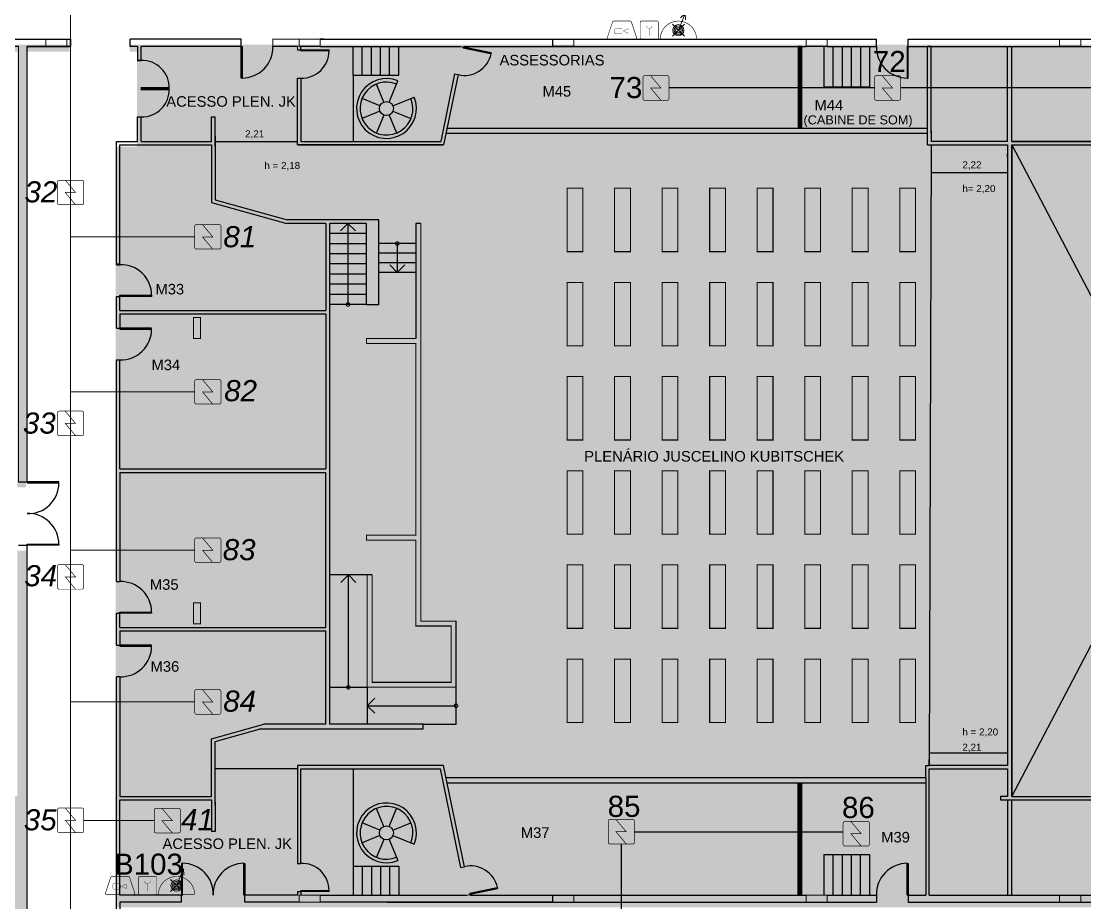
# Model space of a CAD drawing. Header units: metres. Extents: x -331 to 2982, y 362 to 2539.
# Drawn here: x 825.85 to 856.05, y 916.77 to 941.8 of the extents above; entities that cross this region are included whole.
import ezdxf
from ezdxf.enums import TextEntityAlignment as Align

# ---------------------------------------------------------------- set-up
doc = ezdxf.new("R2010")
doc.units = ezdxf.units.M
doc.layers.get('0').update_dxf_attribs({"color": 251})
for name, color, linetype in [('72_EGR_BASE_PRIMITIVE', 7, 'Continuous'), ('CX', 251, 'Continuous'), ('DET. FUMAÇA', 1, 'Continuous'), ('Div', 251, 'Continuous'), ('Pis', 251, 'Continuous')]:
    doc.layers.add(name, color=color, linetype=linetype)
doc.layers.add('_salas', color=251, linetype='Continuous', plot=False)
doc.styles.add('ARIAL', font='arial.ttf')
doc.styles.get("Standard").update_dxf_attribs({"font": 'arial.ttf', "height": 0.3})
doc.styles.add('X3G_ENTITY_14169943', font='arial.ttf', dxfattribs={"height": 0.6})
doc.styles.add('X3G_ENTITY_1416994B', font='arial.ttf', dxfattribs={"height": 0.6})
doc.styles.add('X3G_ENTITY_14169953', font='arial.ttf', dxfattribs={"height": 0.6})
doc.styles.add('X3G_ENTITY_1416995B', font='arial.ttf', dxfattribs={"height": 0.6})
doc.styles.add('X3G_ENTITY_14169963', font='arial.ttf', dxfattribs={"height": 0.6})
doc.styles.add('X3G_ENTITY_1416996B', font='arial.ttf', dxfattribs={"height": 0.6})
doc.styles.add('X3G_ENTITY_14169973', font='arial.ttf', dxfattribs={"height": 0.6})
doc.styles.add('X3G_ENTITY_1416997B', font='arial.ttf', dxfattribs={"height": 0.6})
doc.styles.add('X3G_ENTITY_14169983', font='arial.ttf', dxfattribs={"height": 0.6})
doc.styles.add('X3G_ENTITY_1416B6BA', font='arial.ttf', dxfattribs={"height": 0.6})
doc.styles.add('X3G_ENTITY_142075DD', font='arial.ttf', dxfattribs={"height": 0.3})
doc.styles.add('X3G_ENTITY_14210712', font='arial.ttf', dxfattribs={"height": 0.6})
doc.styles.add('X3G_ENTITY_1421074F', font='arial.ttf', dxfattribs={"height": 0.6})
doc.styles.add('X3G_ENTITY_142107DD', font='arial.ttf', dxfattribs={"height": 0.6})
doc.styles.add('X3G_ENTITY_142108A4', font='arial.ttf', dxfattribs={"height": 0.6})

# ---------------------------------------------------------------- blocks, each defined once
blk = doc.blocks.new('Detector de fumaça')
at = {"layer": 'DET. FUMAÇA', "linetype": 'Continuous', "lineweight": 15, "const_width": 0.0187}
blk.add_lwpolyline([(774.599, 539.816), (775.249, 539.816, -0.414214), (775.296, 539.769), (775.296, 539.167, -0.414214), (775.249, 539.12), (774.599, 539.12, -0.414214), (774.553, 539.167), (774.553, 539.769, -0.414214)], format="xyb", close=True, dxfattribs=at)
blk.add_lwpolyline([(774.773, 539.816), (775.064, 539.468), (774.773, 539.468), (775.064, 539.12)], dxfattribs=at)
blk = doc.blocks.new('WEW')
at = {"color": 1, "lineweight": 0, "true_color": 0xe60000}
for p, q in [((1781.244, 994.005), (1781.439, 994.482)), ((1781.439, 994.482), (1781.308, 994.36)), ((1781.439, 994.482), (1781.447, 994.302)), ((1781.075, 994.175), (1781.413, 993.836)), ((1781.413, 994.175), (1781.075, 993.836))]:
    blk.add_line(p, q, dxfattribs=at)
at = {"color": 1, "true_color": 0xe60000, "const_width": 0.0172}
for points in [[(1779.259, 993.747), (1780.023, 993.747, 0.511918), (1780.056, 993.793), (1779.907, 994.24, 0.322823), (1779.874, 994.263), (1779.408, 994.263, 0.322823), (1779.375, 994.24), (1779.226, 993.793, 0.511918)], [(1780.193, 994.263), (1780.641, 994.263, -0.414214), (1780.675, 994.229), (1780.675, 993.782, -0.414214), (1780.641, 993.747), (1780.193, 993.747, -0.414214), (1780.159, 993.782), (1780.159, 994.229, -0.414214)], [(1780.764, 993.748), (1781.724, 993.748, 0.435311), (1781.759, 993.784, 0.930949), (1780.73, 993.784, 0.435311)]]:
    blk.add_lwpolyline(points, format="xyb", close=True, dxfattribs=at)
at = {"color": 1, "true_color": 0xe60000, "const_width": 0.0086}
for points in [[(1779.463, 994.06), (1779.617, 994.06), (1779.652, 994.026), (1779.652, 993.936), (1779.617, 993.902), (1779.463, 993.902), (1779.428, 993.936), (1779.428, 994.026)], [(1779.832, 993.936), (1779.832, 994.026), (1779.802, 994.044), (1779.679, 993.981), (1779.802, 993.918)]]:
    blk.add_lwpolyline(points, close=True, dxfattribs=at)
for points in [[(1780.336, 994.135), (1780.338, 994.117), (1780.344, 994.099), (1780.351, 994.088), (1780.365, 994.073), (1780.373, 994.067), (1780.386, 994.06), (1780.397, 994.057), (1780.413, 994.055), (1780.421, 994.055), (1780.431, 994.056), (1780.45, 994.062), (1780.464, 994.07), (1780.477, 994.082), (1780.488, 994.096), (1780.494, 994.11), (1780.497, 994.122), (1780.498, 994.13), (1780.498, 994.136)], [(1780.417, 993.837), (1780.417, 994.055)]]:
    blk.add_lwpolyline(points, dxfattribs=at)
at = {"color": 1, "lineweight": 0, "true_color": 0xe60000}
for radius in [0.158, 0.119, 0.0774]:
    blk.add_circle((1781.244, 994.005), radius, dxfattribs=at)
blk = doc.blocks.new('porta .9')
at = {"layer": 'CX', "ltscale": 8}
blk.add_lwpolyline([(0, 0), (0.03, 0), (0.03, 0.9), (0, 0.9)], close=True, dxfattribs=at)
at = {"layer": 'CX', "color": 1, "ltscale": 8}
blk.add_arc((0.03, 0.0295), 0.8705, 358.05796, 90, dxfattribs=at)

msp = doc.modelspace()

# ---------------------------------------------------------------- hatches: boundary and pattern name
at = {"layer": '_salas', "transparency": 33554559}
h = msp.add_hatch(color=256, dxfattribs=at)
h.dxf.hatch_style = 1
h.paths.add_polyline_path([(875.371, 941.383), (874.471, 941.383), (874.471, 941.733), (874.371, 941.733), (874.371, 940.955), (870.171, 940.955), (870.171, 941.733), (869.871, 941.733), (869.871, 941.133), (828.921, 941.133), (828.921, 940.933), (829.131, 940.933), (829.131, 938.233), (828.531, 938.233), (828.531, 916.633), (875.371, 916.633)])
h = msp.add_hatch(color=256, dxfattribs=at)
h.dxf.hatch_style = 1
h.paths.add_polyline_path([(824.106, 940.936), (825.731, 940.936), (825.731, 928.568), (825.981, 928.568), (825.981, 940.936), (827.206, 940.936), (827.206, 941.136), (814.956, 941.136), (814.956, 940.036), (813.656, 940.036), (813.656, 941.136), (802.056, 941.136), (802.056, 940.036), (800.756, 940.036), (800.756, 936.436), (824.506, 936.436), (824.506, 936.636), (824.106, 936.636)])
h = msp.add_hatch(color=256, dxfattribs=at)
h.dxf.hatch_style = 1
h.paths.add_polyline_path([(870.156, 914.086), (825.981, 914.086), (825.981, 926.768), (825.731, 926.768), (825.731, 919.786), (819.706, 919.786), (819.706, 919.936), (819.506, 919.936), (819.506, 904.136), (819.706, 904.136), (819.706, 905.926), (875.356, 905.926), (875.356, 909.392), (874.131, 909.392), (874.131, 910.286), (874.481, 910.286), (874.481, 910.386), (870.931, 910.386), (870.931, 910.286), (871.281, 910.286), (871.281, 909.392), (870.156, 909.392)])

# ---------------------------------------------------------------- linework, layer by layer
at = {"lineweight": 0}
for p, q in [((837.909, 938.616), (851.589, 938.616)), ((837.939, 938.766), (851.589, 938.766)), ((837.909, 920.326), (851.539, 920.326)), ((837.939, 920.176), (851.539, 920.176))]:
    msp.add_line(p, q, dxfattribs=at)
msp.add_lwpolyline([(800.789, 940.186), (802.089, 940.186), (802.089, 941.286), (813.689, 941.286), (813.689, 940.186), (814.989, 940.186), (814.989, 941.286), (827.239, 941.286), (827.239, 941.086), (826.014, 941.086), (826.014, 928.718), (825.764, 928.718), (825.764, 941.086), (824.139, 941.086), (824.139, 936.786), (824.539, 936.786), (824.539, 936.586), (800.789, 936.586)], dxfattribs=at)
at = {"layer": '72_EGR_BASE_PRIMITIVE', "color": 142, "true_color": 0x0084b4}
for points in [[(850.072, 939.904, 0), (844.235, 939.904, 0)], [(858.149, 939.904, 0), (850.834, 939.904, 0)]]:
    msp.add_polyline3d(points, dxfattribs=at)
at = {"layer": '72_EGR_BASE_PRIMITIVE', "color": 251, "true_color": 0x5f5f5f}
msp.add_polyline3d([(831.349, 918.786, 0), (831.249, 918.786, 0)], dxfattribs=at)
at = {"layer": '72_EGR_BASE_PRIMITIVE', "color": 150, "true_color": 0x007fff}
for points in [[(843.252, 918.783, 0), (849.181, 918.783, 0)], [(842.89, 918.426, 0), (842.89, 915.723, 0)]]:
    msp.add_polyline3d(points, dxfattribs=at)
at = {"layer": 'CX', "ltscale": 8}
for points in [[(832.09, 941.086), (832.12, 941.086), (832.12, 940.186), (832.09, 940.186)], [(828.649, 933.986), (828.649, 934.016), (829.549, 934.016), (829.549, 933.986)], [(828.649, 933.086), (828.649, 933.056), (829.549, 933.056), (829.549, 933.086)], [(826.014, 928.718), (826.014, 928.688), (826.914, 928.688), (826.914, 928.718)], [(826.014, 926.918), (826.014, 926.948), (826.914, 926.948), (826.914, 926.918)], [(828.649, 924.986), (828.649, 925.016), (829.549, 925.016), (829.549, 924.986)], [(828.649, 924.086), (828.649, 924.056), (829.549, 924.056), (829.549, 924.086)], [(830.399, 916.986), (830.429, 916.986), (830.429, 917.886), (830.399, 917.886)], [(832.199, 916.986), (832.169, 916.986), (832.169, 917.886), (832.199, 917.886)], [(851.039, 916.986), (851.009, 916.986), (851.009, 917.886), (851.039, 917.886)]]:
    msp.add_lwpolyline(points, close=True, dxfattribs=at)
at = {"layer": 'CX', "color": 251, "ltscale": 8, "true_color": 0x606060}
for centre, start, end in [((832.12, 941.057), 270, 1.942), ((828.678, 934.016), 0, 91.942), ((828.678, 933.056), 268.058, 0), ((826.043, 928.688), 268.058, 0), ((826.043, 926.948), 0, 91.942), ((828.678, 925.016), 0, 91.942), ((828.678, 924.056), 268.058, 0), ((830.429, 917.016), 358.058, 90), ((832.169, 917.016), 90, 181.942), ((851.009, 917.016), 90, 181.942)]:
    msp.add_arc(centre, 0.871, start, end, dxfattribs=at)
at = {"layer": 'Div', "color": 150, "linetype": 'Continuous', "lineweight": 0}
for p, q in [((827.246, 916.07), (827.246, 942.91)), ((830.773, 935.676), (827.246, 935.676)), ((830.773, 931.274), (827.246, 931.274)), ((830.773, 926.778), (827.246, 926.778)), ((830.773, 922.469), (827.246, 922.469)), ((829.621, 919.1), (827.618, 919.1))]:
    msp.add_line(p, q, dxfattribs=at)
at = {"layer": 'Pis'}
for p, q in [((824.139, 941.286), (827.239, 941.286)), ((826.014, 928.718), (826.014, 941.086)), ((826.014, 941.086), (827.239, 941.086)), ((827.239, 941.286), (827.239, 941.086)), ((828.939, 941.086), (828.939, 941.286)), ((832.09, 941.286), (828.939, 941.286)), ((829.149, 941.086), (828.939, 941.086)), ((829.149, 941.086), (829.149, 940.687)), ((832.09, 941.086), (829.249, 941.086)), ((829.249, 940.687), (829.249, 941.086)), ((832.09, 941.086), (832.09, 941.286)), ((833.789, 940.986), (833.789, 941.086)), ((834.339, 941.286), (834.63, 941.286)), ((834.439, 941.286), (834.339, 941.286)), ((834.339, 941.286), (850.139, 941.286)), ((834.339, 941.086), (838.315, 941.086)), ((835.269, 940.266), (835.269, 941.086)), ((835.529, 940.266), (835.529, 941.086)), ((835.53, 941.286), (850.139, 941.286)), ((835.789, 940.266), (835.789, 941.086)), ((836.049, 940.266), (836.049, 941.086)), ((836.309, 940.266), (836.309, 941.086)), ((836.569, 940.266), (836.569, 941.086)), ((838.315, 941.086), (838.413, 941.066)), ((838.417, 941.086), (838.413, 941.066)), ((838.417, 941.086), (848.139, 941.086)), ((847.909, 941.086), (847.909, 938.766)), ((848.009, 941.086), (847.909, 941.086)), ((847.909, 941.086), (847.909, 938.766)), ((847.951, 941.086), (847.951, 938.766)), ((847.966, 941.086), (847.966, 938.766)), ((848.009, 941.086), (848.009, 938.766)), ((848.009, 938.766), (848.009, 941.086)), ((848.649, 939.936), (848.649, 941.086)), ((848.739, 941.086), (850.139, 941.086)), ((848.739, 941.086), (850.139, 941.086)), ((848.909, 939.936), (848.909, 941.086)), ((849.169, 939.936), (849.169, 941.086)), ((849.429, 939.936), (849.429, 941.086)), ((849.689, 939.936), (849.689, 941.086)), ((849.949, 939.936), (849.949, 941.086)), ((850.139, 941.086), (850.139, 941.286)), ((850.139, 941.086), (850.139, 941.286)), ((851.039, 941.286), (869.889, 941.286)), ((851.039, 941.086), (851.039, 941.286)), ((851.039, 941.086), (869.889, 941.086)), ((851.589, 938.616), (851.589, 941.086)), ((851.689, 941.086), (851.589, 941.086)), ((851.689, 938.616), (851.689, 941.086)), ((853.859, 938.386), (853.859, 941.086)), ((853.979, 938.386), (853.979, 941.086)), ((829.249, 940.687), (829.149, 940.687)), ((829.149, 940.687), (829.249, 940.687)), ((833.689, 940.986), (833.789, 940.986)), ((833.689, 938.286), (833.689, 940.186)), ((833.689, 938.286), (833.689, 940.186)), ((833.689, 940.186), (833.789, 940.186)), ((833.689, 940.186), (833.789, 940.186)), ((833.689, 940.186), (833.789, 940.186)), ((833.789, 940.186), (833.789, 938.386)), ((833.789, 940.186), (833.789, 938.386)), ((835.269, 940.266), (836.569, 940.266)), ((835.269, 940.266), (835.269, 938.386)), ((836.295, 939.505), (836.544, 940.105)), ((838.154, 940.303), (837.759, 938.386)), ((838.252, 940.282), (837.841, 938.286)), ((838.154, 940.303), (838.252, 940.282)), ((836.142, 939.505), (835.932, 940.013)), ((848.649, 939.936), (849.949, 939.936)), ((836.034, 939.397), (835.526, 939.607)), ((836.403, 939.397), (837.004, 939.645)), ((836.034, 939.243), (835.526, 939.033)), ((836.403, 939.243), (836.912, 939.033)), ((829.149, 938.386), (829.149, 939.086)), ((829.149, 939.086), (829.249, 939.086)), ((829.149, 938.386), (829.149, 939.086)), ((829.149, 939.086), (829.249, 939.086)), ((829.249, 938.386), (829.249, 939.086)), ((829.249, 938.386), (829.249, 939.086)), ((831.249, 939.086), (831.349, 939.086)), ((831.249, 938.386), (831.249, 939.086)), ((831.349, 938.236), (831.349, 939.086)), ((836.142, 939.135), (835.932, 938.627)), ((836.295, 939.135), (836.506, 938.627)), ((837.909, 938.616), (851.589, 938.616)), ((837.939, 938.766), (851.589, 938.766)), ((851.589, 938.286), (851.589, 938.616)), ((851.689, 938.686), (851.689, 938.386)), ((828.549, 938.386), (829.149, 938.386)), ((828.549, 934.886), (828.549, 938.386)), ((828.649, 938.286), (831.249, 938.286)), ((828.649, 934.886), (828.649, 938.286)), ((829.199, 938.286), (829.199, 938.286)), ((829.199, 938.286), (829.199, 938.286)), ((829.249, 938.386), (831.249, 938.386)), ((831.249, 938.286), (831.249, 936.648)), ((831.349, 938.536), (831.349, 936.724)), ((831.349, 938.386), (833.689, 938.386)), ((837.841, 938.286), (833.689, 938.286)), ((833.789, 938.286), (833.689, 938.286)), ((833.689, 938.286), (833.789, 938.286)), ((833.789, 938.386), (837.759, 938.386)), ((833.789, 938.286), (837.841, 938.286)), ((851.589, 938.286), (853.859, 938.286)), ((851.689, 938.286), (851.639, 920.666)), ((853.859, 938.386), (851.689, 938.386)), ((851.689, 938.286), (851.689, 938.286)), ((851.689, 938.286), (851.689, 937.504)), ((853.859, 938.286), (853.859, 920.666)), ((853.859, 938.286), (853.859, 938.286)), ((853.859, 938.286), (853.859, 920.666)), ((853.979, 938.386), (862.589, 938.386)), ((862.589, 938.386), (853.979, 938.386)), ((853.979, 938.286), (863.689, 919.786)), ((853.979, 919.786), (863.689, 938.286)), ((853.979, 938.286), (853.979, 919.786)), ((853.979, 919.786), (853.979, 938.286)), ((853.979, 938.286), (863.689, 938.286)), ((853.859, 937.936), (853.859, 938.036)), ((853.979, 937.716), (853.979, 920.356)), ((851.689, 937.504), (853.859, 937.504)), ((831.249, 936.648), (833.386, 936.056)), ((831.349, 936.724), (833.4, 936.156)), ((835.999, 936.156), (833.4, 936.156)), ((835.999, 933.756), (835.999, 936.156)), ((834.499, 936.056), (833.386, 936.056)), ((834.499, 936.056), (834.499, 933.586)), ((834.599, 936.056), (834.599, 921.836)), ((835.654, 936.056), (834.599, 936.056)), ((835.654, 936.056), (834.653, 936.056)), ((835.126, 936.056), (834.914, 935.844)), ((835.126, 936.056), (835.339, 935.844)), ((835.126, 936.056), (835.126, 933.756)), ((835.654, 933.756), (835.654, 936.056)), ((837.194, 936.056), (837.054, 936.056)), ((837.054, 936.056), (837.054, 932.786)), ((835.654, 935.769), (834.599, 935.769)), ((835.654, 935.481), (834.599, 935.481)), ((837.054, 935.486), (835.999, 935.486)), ((836.526, 935.486), (836.526, 934.666)), ((835.654, 935.194), (834.599, 935.194)), ((837.054, 935.213), (835.999, 935.213)), ((828.549, 934.886), (828.649, 934.886)), ((828.569, 934.906), (828.629, 934.906)), ((835.654, 934.906), (834.599, 934.906)), ((837.054, 934.939), (835.999, 934.939)), ((837.054, 934.666), (835.999, 934.666)), ((836.526, 934.666), (836.314, 934.878)), ((836.526, 934.666), (836.739, 934.878)), ((835.654, 934.619), (834.599, 934.619)), ((835.654, 934.331), (834.599, 934.331)), ((835.654, 934.044), (834.599, 934.044)), ((828.549, 933.536), (828.549, 933.986)), ((828.549, 933.986), (828.649, 933.986)), ((828.649, 933.586), (828.649, 933.986)), ((835.654, 933.756), (834.599, 933.756)), ((835.654, 933.756), (835.999, 933.756)), ((828.549, 933.086), (828.549, 933.536)), ((828.649, 933.586), (834.499, 933.586)), ((828.649, 933.486), (834.499, 933.486)), ((828.649, 933.486), (828.649, 933.086)), ((834.499, 933.486), (834.499, 929.086)), ((828.549, 933.086), (828.649, 933.086)), ((828.549, 929.036), (828.549, 932.186)), ((828.549, 932.186), (828.649, 932.186)), ((828.649, 929.086), (828.649, 932.186)), ((828.549, 925.886), (828.549, 929.036)), ((828.649, 929.086), (834.499, 929.086)), ((828.649, 928.986), (834.499, 928.986)), ((828.649, 928.986), (828.649, 925.886)), ((834.499, 924.586), (834.499, 928.986)), ((825.764, 928.718), (826.014, 928.718)), ((825.764, 926.918), (826.014, 926.918)), ((826.014, 913.036), (826.014, 926.918)), ((828.549, 925.886), (828.649, 925.886)), ((835.674, 926.076), (834.599, 926.076)), ((835.136, 926.076), (834.924, 925.864)), ((835.136, 922.886), (835.136, 926.076)), ((835.136, 926.076), (835.349, 925.864)), ((835.814, 926.076), (835.674, 926.076)), ((828.549, 924.536), (828.549, 924.986)), ((828.549, 924.986), (828.649, 924.986)), ((828.649, 924.586), (828.649, 924.986)), ((828.549, 924.086), (828.549, 924.536)), ((828.649, 924.586), (834.499, 924.586)), ((828.649, 924.486), (834.499, 924.486)), ((828.649, 924.486), (828.649, 924.086)), ((834.499, 921.836), (834.499, 924.486)), ((828.549, 924.086), (828.649, 924.086)), ((828.549, 919.586), (828.549, 923.186)), ((828.649, 923.186), (828.549, 923.186)), ((828.649, 923.186), (828.649, 919.786)), ((834.599, 922.886), (835.674, 922.886)), ((835.674, 922.886), (835.674, 921.836)), ((838.194, 921.836), (838.194, 922.886)), ((835.674, 922.361), (835.886, 922.573)), ((835.674, 922.361), (838.194, 922.361)), ((835.674, 922.361), (835.886, 922.149)), ((831.249, 921.424), (832.736, 921.836)), ((831.349, 921.348), (832.605, 921.696)), ((837.259, 921.696), (832.605, 921.696)), ((834.499, 921.836), (832.736, 921.836)), ((837.259, 921.836), (834.599, 921.836)), ((837.259, 921.696), (837.259, 921.836)), ((837.259, 921.836), (838.194, 921.836)), ((831.249, 919.786), (831.249, 921.424)), ((831.349, 919.536), (831.349, 921.348)), ((851.639, 920.666), (851.64, 921.029)), ((851.64, 921.029), (853.859, 921.029)), ((833.689, 920.566), (831.349, 920.566)), ((837.839, 920.666), (833.689, 920.666)), ((837.839, 920.666), (833.689, 920.666)), ((833.689, 920.666), (833.689, 917.886)), ((833.789, 917.886), (833.789, 920.566)), ((833.789, 920.566), (837.757, 920.566)), ((835.269, 920.566), (835.269, 916.986)), ((838.333, 917.77), (837.757, 920.566)), ((838.431, 917.79), (837.839, 920.666)), ((851.539, 920.326), (851.539, 920.666)), ((851.539, 920.666), (851.639, 920.666)), ((853.859, 920.666), (851.639, 920.666)), ((851.639, 920.566), (853.859, 920.566)), ((851.639, 920.326), (851.639, 920.566)), ((853.859, 920.566), (853.859, 919.786)), ((853.859, 920.566), (853.859, 919.786)), ((837.909, 920.326), (851.539, 920.326)), ((837.939, 920.176), (851.539, 920.176)), ((847.909, 916.986), (847.909, 920.176)), ((847.909, 916.986), (847.909, 920.176)), ((847.951, 916.986), (847.951, 920.176)), ((847.966, 916.986), (847.966, 920.176)), ((848.009, 916.986), (848.009, 920.176)), ((848.009, 920.176), (848.009, 916.986)), ((851.539, 920.326), (851.539, 916.986)), ((851.639, 916.986), (851.639, 920.326)), ((828.549, 916.786), (828.549, 919.586)), ((828.649, 919.786), (831.249, 919.786)), ((828.649, 916.986), (828.649, 919.686)), ((828.649, 919.686), (831.249, 919.686)), ((831.249, 919.686), (831.249, 918.786)), ((831.349, 919.636), (831.349, 918.786)), ((833.689, 919.786), (833.689, 917.886)), ((833.789, 917.886), (833.789, 919.686)), ((853.659, 919.786), (853.659, 919.686)), ((853.859, 919.786), (853.659, 919.786)), ((853.659, 919.786), (853.659, 919.686)), ((853.659, 919.686), (862.589, 919.686)), ((853.659, 919.686), (862.589, 919.686)), ((853.859, 919.686), (853.859, 916.986)), ((853.979, 919.786), (862.589, 919.786)), ((853.979, 916.986), (853.979, 919.686)), ((836.142, 918.937), (835.932, 919.445)), ((836.295, 918.937), (836.506, 919.445)), ((836.034, 918.829), (835.526, 919.039)), ((836.403, 918.829), (836.912, 919.039)), ((836.034, 918.676), (835.526, 918.465)), ((836.403, 918.676), (837.004, 918.427)), ((836.142, 918.568), (835.932, 918.059)), ((836.295, 918.568), (836.544, 917.967)), ((848.639, 918.136), (849.939, 918.136)), ((848.639, 918.136), (848.639, 916.986)), ((848.899, 918.136), (848.899, 916.986)), ((849.159, 918.136), (849.159, 916.986)), ((849.419, 918.136), (849.419, 916.986)), ((849.679, 918.136), (849.679, 916.986)), ((849.939, 918.136), (849.939, 916.986)), ((833.689, 917.886), (833.789, 917.886)), ((833.689, 917.886), (833.789, 917.886)), ((833.689, 917.886), (833.789, 917.886)), ((835.269, 917.806), (836.569, 917.806)), ((835.529, 917.806), (835.529, 916.986)), ((835.789, 917.806), (835.789, 916.986)), ((836.049, 917.806), (836.049, 916.986)), ((836.309, 917.806), (836.309, 916.986)), ((836.569, 917.806), (836.569, 916.986)), ((838.333, 917.77), (838.431, 917.79)), ((830.399, 916.986), (828.649, 916.986)), ((830.399, 916.786), (830.399, 916.986)), ((833.689, 916.986), (832.199, 916.986)), ((832.199, 916.786), (832.199, 916.986)), ((833.689, 917.086), (833.789, 917.086)), ((833.689, 917.086), (833.689, 916.986)), ((833.789, 917.086), (833.789, 916.986)), ((834.339, 916.986), (838.494, 916.986)), ((838.494, 916.986), (838.592, 917.006)), ((838.596, 916.986), (838.592, 917.006)), ((838.596, 916.986), (848.139, 916.986)), ((841.288, 916.986), (841.388, 916.986)), ((848.739, 916.986), (850.139, 916.986)), ((850.139, 916.986), (850.139, 916.786)), ((851.039, 916.986), (851.539, 916.986)), ((851.039, 916.986), (851.039, 916.786)), ((851.639, 916.986), (869.889, 916.986)), ((828.549, 916.411), (828.549, 916.786)), ((828.649, 916.786), (828.649, 916.411)), ((830.399, 916.786), (828.649, 916.786)), ((833.739, 916.786), (832.199, 916.786)), ((840.939, 916.786), (834.339, 916.786)), ((836.239, 916.786), (850.139, 916.786)), ((851.039, 916.786), (870.049, 916.786))]:
    msp.add_line(p, q, dxfattribs=at)
at = {"layer": 'Pis', "const_width": 0.03}
for points in [[(800.789, 940.186), (802.089, 940.186), (802.089, 941.286), (813.689, 941.286), (813.689, 940.186), (814.989, 940.186), (814.989, 941.286), (827.239, 941.286), (827.239, 941.086), (826.014, 941.086), (826.014, 928.718), (825.764, 928.718), (825.764, 941.086), (824.139, 941.086), (824.139, 936.786), (824.539, 936.786), (824.539, 936.586), (800.789, 936.586)], [(833.739, 941.286), (832.99, 941.286), (832.99, 941.086), (833.689, 941.086), (833.689, 940.986)], [(837.194, 936.056), (837.194, 924.766), (838.194, 924.766), (838.194, 922.886), (835.674, 922.886), (835.674, 926.076)], [(835.654, 932.646), (835.654, 932.786), (837.054, 932.786)], [(835.654, 932.646), (835.654, 932.646), (837.054, 932.646), (837.054, 927.206), (835.654, 927.206), (835.654, 927.066), (837.054, 927.066)], [(837.054, 927.066), (837.054, 924.626), (838.054, 924.626), (838.054, 923.026), (835.814, 923.026), (835.814, 926.076)]]:
    msp.add_lwpolyline(points, dxfattribs=at)
for points in [[(827.139, 941.086), (826.539, 941.086), (826.539, 941.286), (827.139, 941.286)], [(834.339, 941.086), (833.739, 941.086), (833.739, 941.286), (834.339, 941.286)], [(841.539, 941.086), (840.939, 941.086), (840.939, 941.286), (841.539, 941.286)], [(841.539, 941.086), (840.939, 941.086), (840.939, 941.286), (841.539, 941.286)], [(848.739, 941.086), (848.139, 941.086), (848.139, 941.286), (848.739, 941.286)], [(848.739, 941.086), (848.139, 941.086), (848.139, 941.286), (848.739, 941.286)], [(855.939, 941.086), (855.339, 941.086), (855.339, 941.286), (855.939, 941.286)], [(833.789, 940.956), (833.789, 940.986), (834.589, 940.986), (834.589, 940.956)], [(838.407, 941.037), (838.413, 941.066), (839.197, 940.905), (839.191, 940.875)], [(829.249, 939.917), (829.249, 939.887), (830.049, 939.887), (830.049, 939.917)], [(829.249, 939.856), (829.249, 939.886), (830.049, 939.886), (830.049, 939.856)], [(841.349, 935.256), (841.799, 935.256), (841.799, 937.056), (841.349, 937.056)], [(842.699, 935.256), (843.149, 935.256), (843.149, 937.056), (842.699, 937.056)], [(844.049, 935.256), (844.499, 935.256), (844.499, 937.056), (844.049, 937.056)], [(845.399, 935.256), (845.849, 935.256), (845.849, 937.056), (845.399, 937.056)], [(846.749, 935.256), (847.199, 935.256), (847.199, 937.056), (846.749, 937.056)], [(848.099, 935.256), (848.549, 935.256), (848.549, 937.056), (848.099, 937.056)], [(849.449, 935.256), (849.899, 935.256), (849.899, 937.056), (849.449, 937.056)], [(850.799, 935.256), (851.249, 935.256), (851.249, 937.056), (850.799, 937.056)], [(841.349, 932.582), (841.799, 932.582), (841.799, 934.382), (841.349, 934.382)], [(842.699, 932.582), (843.149, 932.582), (843.149, 934.382), (842.699, 934.382)], [(844.049, 932.582), (844.499, 932.582), (844.499, 934.382), (844.049, 934.382)], [(845.399, 932.582), (845.849, 932.582), (845.849, 934.382), (845.399, 934.382)], [(846.749, 932.582), (847.199, 932.582), (847.199, 934.382), (846.749, 934.382)], [(848.099, 932.582), (848.549, 932.582), (848.549, 934.382), (848.099, 934.382)], [(849.449, 932.582), (849.899, 932.582), (849.899, 934.382), (849.449, 934.382)], [(850.799, 932.582), (851.249, 932.582), (851.249, 934.382), (850.799, 934.382)], [(830.739, 932.786), (830.739, 933.386), (830.939, 933.386), (830.939, 932.786)], [(841.349, 929.908), (841.799, 929.908), (841.799, 931.708), (841.349, 931.708)], [(842.699, 929.908), (843.149, 929.908), (843.149, 931.708), (842.699, 931.708)], [(844.049, 929.908), (844.499, 929.908), (844.499, 931.708), (844.049, 931.708)], [(845.399, 929.908), (845.849, 929.908), (845.849, 931.708), (845.399, 931.708)], [(846.749, 929.908), (847.199, 929.908), (847.199, 931.708), (846.749, 931.708)], [(848.099, 929.908), (848.549, 929.908), (848.549, 931.708), (848.099, 931.708)], [(849.449, 929.908), (849.899, 929.908), (849.899, 931.708), (849.449, 931.708)], [(850.799, 929.908), (851.249, 929.908), (851.249, 931.708), (850.799, 931.708)], [(841.349, 927.234), (841.799, 927.234), (841.799, 929.034), (841.349, 929.034)], [(842.699, 927.234), (843.149, 927.234), (843.149, 929.034), (842.699, 929.034)], [(844.049, 927.234), (844.499, 927.234), (844.499, 929.034), (844.049, 929.034)], [(845.399, 927.234), (845.849, 927.234), (845.849, 929.034), (845.399, 929.034)], [(846.749, 927.234), (847.199, 927.234), (847.199, 929.034), (846.749, 929.034)], [(848.099, 927.234), (848.549, 927.234), (848.549, 929.034), (848.099, 929.034)], [(849.449, 927.234), (849.899, 927.234), (849.899, 929.034), (849.449, 929.034)], [(850.799, 927.234), (851.249, 927.234), (851.249, 929.034), (850.799, 929.034)], [(841.349, 924.56), (841.799, 924.56), (841.799, 926.36), (841.349, 926.36)], [(842.699, 924.56), (843.149, 924.56), (843.149, 926.36), (842.699, 926.36)], [(844.049, 924.56), (844.499, 924.56), (844.499, 926.36), (844.049, 926.36)], [(845.399, 924.56), (845.849, 924.56), (845.849, 926.36), (845.399, 926.36)], [(846.749, 924.56), (847.199, 924.56), (847.199, 926.36), (846.749, 926.36)], [(848.099, 924.56), (848.549, 924.56), (848.549, 926.36), (848.099, 926.36)], [(849.449, 924.56), (849.899, 924.56), (849.899, 926.36), (849.449, 926.36)], [(850.799, 924.56), (851.249, 924.56), (851.249, 926.36), (850.799, 926.36)], [(830.739, 924.686), (830.739, 925.286), (830.939, 925.286), (830.939, 924.686)], [(841.349, 923.686), (841.799, 923.686), (841.799, 921.886), (841.349, 921.886)], [(842.699, 921.886), (843.149, 921.886), (843.149, 923.686), (842.699, 923.686)], [(844.049, 921.886), (844.499, 921.886), (844.499, 923.686), (844.049, 923.686)], [(845.399, 921.886), (845.849, 921.886), (845.849, 923.686), (845.399, 923.686)], [(846.749, 921.886), (847.199, 921.886), (847.199, 923.686), (846.749, 923.686)], [(848.099, 921.886), (848.549, 921.886), (848.549, 923.686), (848.099, 923.686)], [(849.449, 921.886), (849.899, 921.886), (849.899, 923.686), (849.449, 923.686)], [(850.799, 921.886), (851.249, 921.886), (851.249, 923.686), (850.799, 923.686)], [(833.789, 917.116), (833.789, 917.086), (834.589, 917.086), (834.589, 917.116)], [(838.586, 917.036), (838.592, 917.006), (839.376, 917.168), (839.37, 917.197)], [(833.739, 916.986), (834.339, 916.986), (834.339, 916.786), (833.739, 916.786)], [(841.539, 916.786), (840.939, 916.786), (840.939, 916.986), (841.539, 916.986)], [(848.739, 916.786), (848.139, 916.786), (848.139, 916.986), (848.739, 916.986)], [(855.939, 916.786), (855.339, 916.786), (855.339, 916.986), (855.939, 916.986)]]:
    msp.add_lwpolyline(points, close=True, dxfattribs=at)
for points in [[(836.476, 935.486, 1), (836.576, 935.486, 1)], [(835.076, 933.756, 1), (835.176, 933.756, 1)], [(835.086, 922.886, 1), (835.186, 922.886, 1)], [(838.144, 922.361, 1), (838.244, 922.361, 1)]]:
    msp.add_lwpolyline(points, format="xyb", close=True, dxfattribs=at)
at = {"layer": 'Pis'}
for centre in [(836.219, 939.32), (836.219, 918.752)]:
    msp.add_circle(centre, 0.2, dxfattribs=at)
for centre, radius, start, end in [((829.278, 939.916), 0.771, 357.8389, 92.1611), ((833.818, 940.956), 0.771, 267.8106, 0), ((838.436, 941.031), 0.771, 256.177, 348.3664), ((836.219, 939.32), 0.85, 67.5, 22.5), ((829.278, 939.857), 0.771, 267.8389, 2.1611), ((836.219, 939.32), 0.75, 67.5, 22.5), ((836.219, 918.752), 0.85, 337.5, 292.5), ((836.219, 918.752), 0.75, 337.5, 292.5), ((833.818, 917.116), 0.771, 0, 92.1894), ((838.615, 917.042), 0.771, 11.6336, 103.823)]:
    msp.add_arc(centre, radius, start, end, dxfattribs=at)

# ---------------------------------------------------------------- block references
at = {"lineweight": 0}
for p in [(-936.733, -52.46), (-950.988, -76.749)]:
    msp.add_blockref('WEW', p, dxfattribs=at)
at = {"layer": 'DET. FUMAÇA', "linetype": 'Continuous', "lineweight": 0}
for p in [(68.949, 400.436), (75.529, 400.436), (52.322, 397.468), (56.22, 396.208), (56.22, 391.806), (52.322, 390.911), (56.22, 387.31), (52.322, 386.552), (56.22, 383.001), (52.322, 379.641), (55.069, 379.632), (67.966, 379.315), (74.638, 379.26)]:
    msp.add_blockref('Detector de fumaça', p, dxfattribs=at)
at = {"layer": 'Pis', "rotation": 180}
msp.add_blockref('porta .9', (851.039, 941.086), dxfattribs=at)

# ---------------------------------------------------------------- texts
at = {"layer": 'Div', "color": 5, "linetype": 'Continuous', "lineweight": 0, "true_color": 0x0000ff, "char_height": 0.6, "attachment_point": 1}
for s, insert, style in [('72', (850.036, 940.955), 'X3G_ENTITY_142107DD'), ('73', (842.555, 940.216), 'X3G_ENTITY_142108A4'), ('{\\fArial|b0|i1|c0|p34;32}', (825.937, 937.255), 'X3G_ENTITY_14169983'), ('{\\fArial|b0|i1|c0|p34;81}', (831.586, 935.981), 'X3G_ENTITY_1416996B'), ('{\\fArial|b0|i1|c0|p34;82}', (831.61, 931.609), 'X3G_ENTITY_14169963'), ('{\\fArial|b0|i1|c0|p34;33}', (825.892, 930.688), 'X3G_ENTITY_1416997B'), ('{\\fArial|b0|i1|c0|p34;83}', (831.568, 927.094), 'X3G_ENTITY_1416995B'), ('{\\fArial|b0|i1|c0|p34;34}', (825.93, 926.354), 'X3G_ENTITY_14169973'), ('{\\fArial|b0|i1|c0|p34;84}', (831.582, 922.793), 'X3G_ENTITY_14169953'), ('85', (842.502, 919.805), 'X3G_ENTITY_14210712'), ('86', (849.158, 919.773), 'X3G_ENTITY_1421074F'), ('{\\fArial|b0|i1|c0|p34;35}', (825.916, 919.423), 'X3G_ENTITY_14169943'), ('{\\fArial|b0|i1|c0|p34;41}', (830.383, 919.426), 'X3G_ENTITY_1416994B')]:
    msp.add_mtext_dynamic_manual_height_columns(s, width=13.3188, gutter_width=2.5, heights=[0], dxfattribs=dict(at, insert=insert, style=style))
at = {"layer": 'Div', "color": 6, "linetype": 'Continuous', "lineweight": 0, "true_color": 0xff00ff, "insert": (828.479, 918.162), "char_height": 0.6, "attachment_point": 1, "style": 'X3G_ENTITY_1416B6BA'}
msp.add_mtext_dynamic_manual_height_columns('B103', width=13.3188, gutter_width=2.5, heights=[0], dxfattribs=at)
at = {"layer": 'Pis'}
for s, height, style, p in [('ASSESSORIAS', 0.3, 'ARIAL', (840.921, 940.544)), ('M45', 0.3, 'ARIAL', (841.057, 939.659)), ('ACESSO PLEN. JK', 0.3, 'ARIAL', (831.804, 939.371)), ('M44', 0.3, 'ARIAL', (848.786, 939.266)), ('(CABINE DE SOM)', 0.2575, 'ARIAL', (849.614, 938.869)), ('M33', 0.3, 'ARIAL', (830.064, 934.041)), ('M34', 0.3, 'ARIAL', (829.951, 931.891)), ('M35', 0.3, 'ARIAL', (829.907, 925.654)), ('M36', 0.3, 'ARIAL', (829.925, 923.327)), ('M37', 0.3, 'ARIAL', (840.443, 918.609)), ('M39', 0.3, 'ARIAL', (850.68, 918.479)), ('ACESSO PLEN. JK', 0.3, 'X3G_ENTITY_142075DD', (831.697, 918.293))]:
    msp.add_text(s, height=height, dxfattribs=dict(at, style=style)).set_placement(p, align=Align.CENTER)
at = {"layer": 'Pis', "style": 'ARIAL'}
msp.add_text('PLENÁRIO JUSCELINO KUBITSCHEK', height=0.3, dxfattribs=at).set_placement((841.836, 929.295))
at = {"layer": 'Pis', "char_height": 0.2, "attachment_point": 1}
for s, width, insert in [('2,21', 0.65691, (832.203, 938.701)), ('h = 2,18', 1.35339, (832.75, 937.804)), ('2,22', 0.65691, (852.577, 937.822)), ('h= 2,20', 1.07196, (852.577, 937.148)), ('h = 2,20', 1.10612, (852.577, 921.717)), ('2,21', 0.65691, (852.577, 921.283))]:
    msp.add_mtext_dynamic_manual_height_columns(s, width=width, gutter_width=12.5, heights=[0], dxfattribs=dict(at, insert=insert))

doc.saveas('drawing.dxf')
